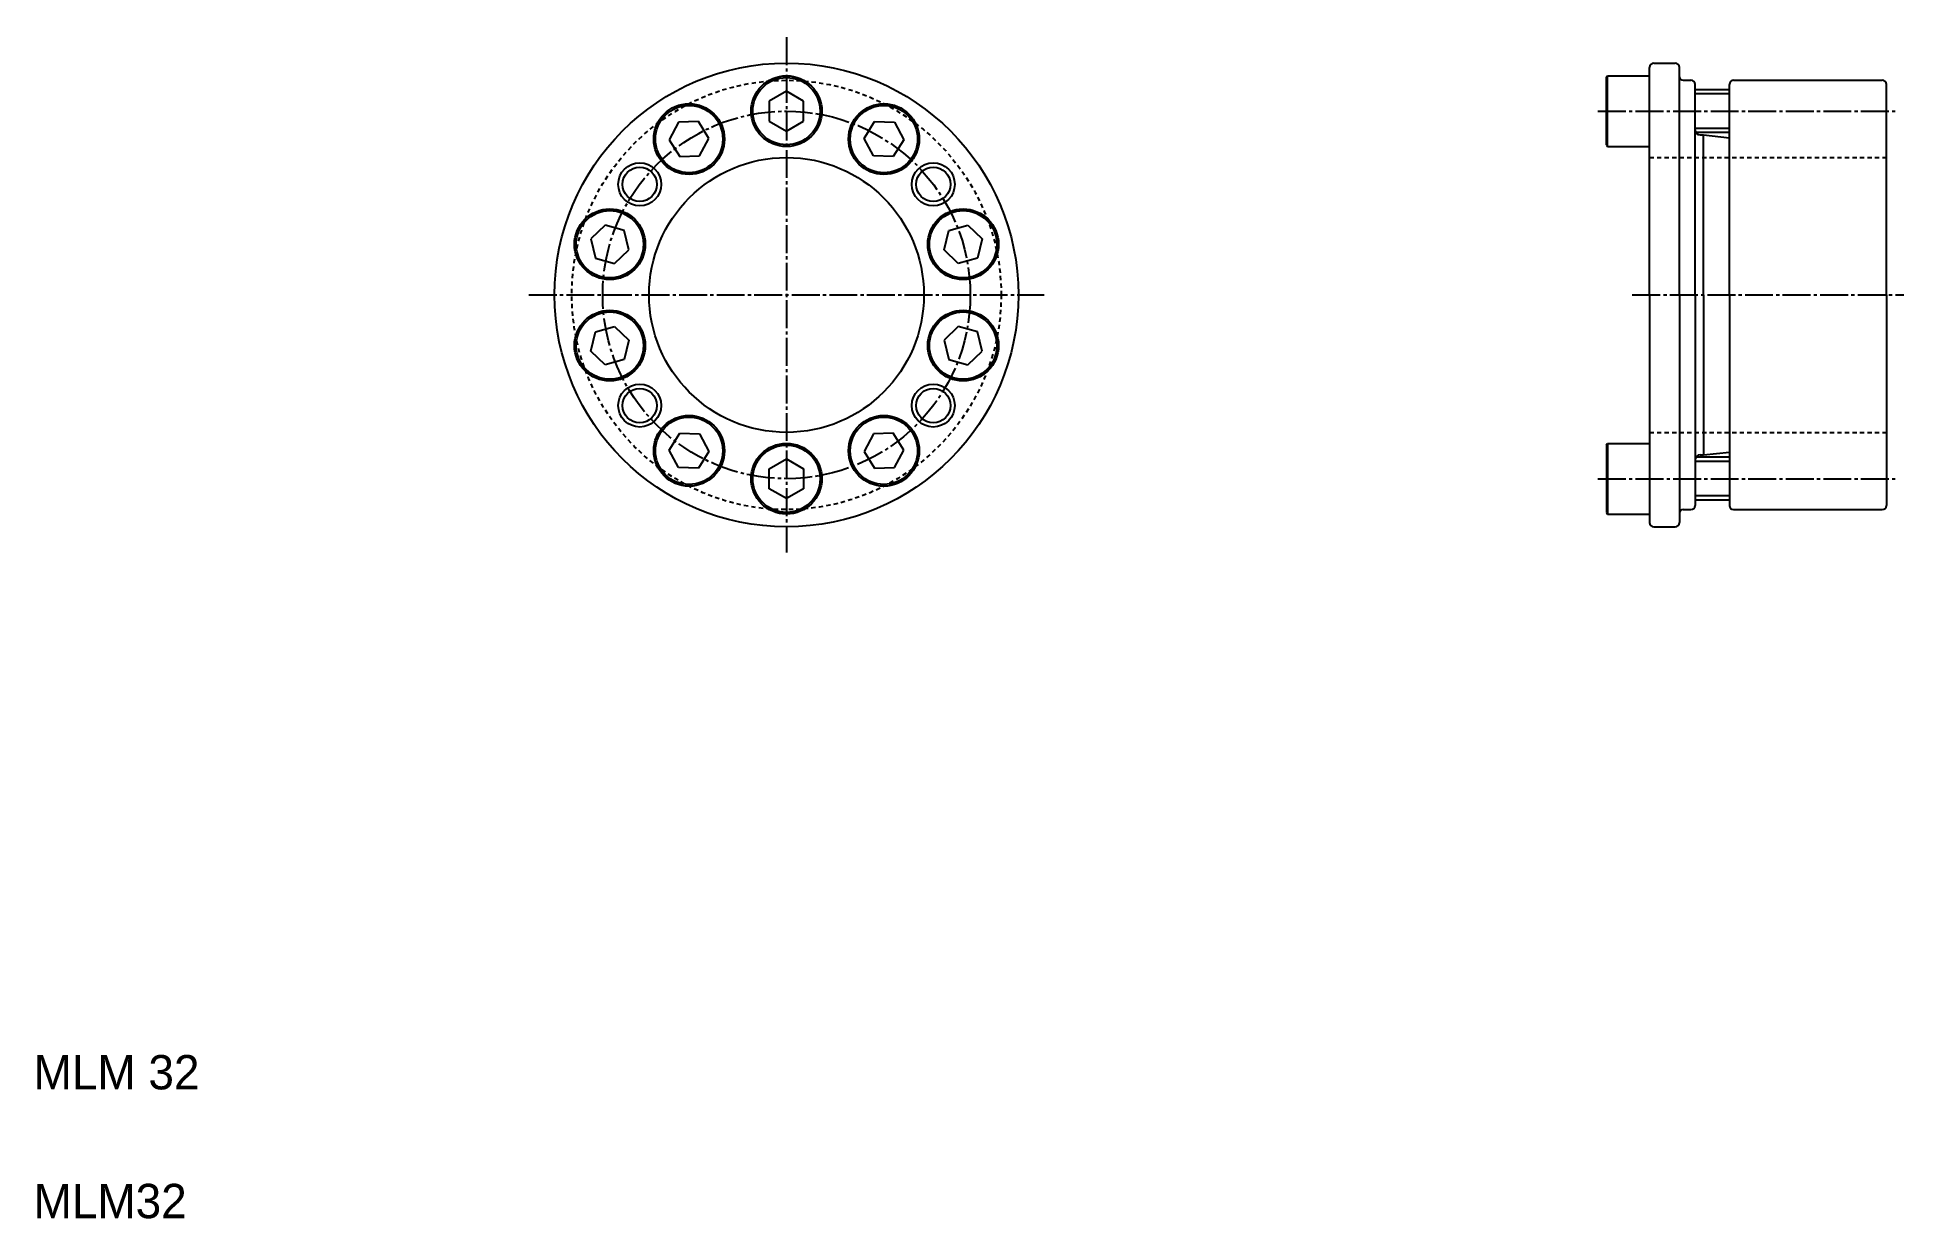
# Model space of a CAD drawing. Extents: x 10 to 228, y 10 to 148.
import ezdxf

# ---------------------------------------------------------------- set-up
doc = ezdxf.new("R2010")
doc.units = 0
doc.header["$LTSCALE"] = 0.25
doc.linetypes.add('CENTER', pattern=[17.5, 13, -1.5, 1.5, -1.5])
doc.linetypes.add('DASHED', pattern=[3.5, 2, -1.5])
doc.layers.get('0').update_dxf_attribs({"linetype": 'CONTINUOUS'})
doc.layers.add('CENTER', color=1, linetype='CENTER')

msp = doc.modelspace()

# ---------------------------------------------------------------- linework, layer by layer
for p, q in [((198.16, 117.51), (198.16, 144.01)), ((198.66, 144.51), (201.16, 144.51)), ((201.66, 117.51), (201.66, 144.01)), ((193.16, 142.83), (193.27, 143.03)), ((193.16, 134.99), (193.16, 142.83)), ((193.27, 143.03), (198.16, 143.03)), ((193.27, 134.78), (193.27, 143.03)), ((198.16, 134.78), (198.16, 143.03)), ((198.16, 136.41), (198.16, 141.41)), ((202.07, 142.51), (202.96, 142.51)), ((203.46, 117.51), (203.46, 142.01)), ((207.46, 141.41), (203.46, 141.41)), ((207.46, 117.51), (207.46, 142.01)), ((207.96, 142.51), (225.26, 142.51)), ((225.76, 117.51), (225.76, 142.01)), ((97.67, 141.22), (95.67, 140.06)), ((95.67, 140.06), (95.67, 137.75)), ((99.67, 140.06), (97.67, 141.22)), ((98.67, 140.64), (98.67, 140.64)), ((99.17, 140.35), (99.17, 140.35)), ((99.67, 137.75), (99.67, 140.06)), ((85.11, 137.62), (84.02, 135.58)), ((87.41, 137.7), (85.11, 137.62)), ((88.64, 135.74), (87.41, 137.7)), ((95.67, 137.75), (97.67, 136.6)), ((97.67, 136.6), (99.67, 137.75)), ((106.7, 135.74), (107.93, 137.7)), ((107.93, 137.7), (110.23, 137.62)), ((110.23, 137.62), (111.32, 135.58)), ((84.02, 135.58), (85.25, 133.62)), ((87.55, 133.7), (88.64, 135.74)), ((107.79, 133.7), (106.7, 135.74)), ((111.32, 135.58), (110.1, 133.62)), ((193.16, 134.99), (193.27, 134.78)), ((193.27, 134.78), (198.16, 134.78)), ((207.46, 136.41), (203.56, 136.41)), ((204.06, 136.14), (204.46, 136.14)), ((204.46, 117.51), (204.46, 136.14)), ((204.46, 136.14), (207.46, 135.81)), ((85.25, 133.62), (87.55, 133.7)), ((110.1, 133.62), (107.79, 133.7)), ((76.54, 125.65), (74.88, 124.04)), ((74.88, 124.04), (75.44, 121.8)), ((78.76, 125.01), (76.54, 125.65)), ((79.32, 122.77), (78.76, 125.01)), ((116.02, 122.77), (116.58, 125.01)), ((116.58, 125.01), (118.8, 125.65)), ((118.8, 125.65), (120.46, 124.04)), ((120.46, 124.04), (119.9, 121.8)), ((75.44, 121.8), (77.66, 121.17)), ((77.66, 121.17), (79.32, 122.77)), ((117.68, 121.17), (116.02, 122.77)), ((119.9, 121.8), (117.68, 121.17)), ((198.16, 117.51), (198.16, 91.01)), ((201.66, 117.51), (201.66, 91.01)), ((203.46, 117.51), (203.46, 93.01)), ((204.46, 117.51), (204.46, 98.88)), ((207.46, 117.51), (207.46, 93.01)), ((225.76, 117.51), (225.76, 93.01)), ((74.88, 110.97), (75.44, 113.21)), ((75.44, 113.21), (77.66, 113.85)), ((77.66, 113.85), (79.32, 112.25)), ((117.68, 113.85), (116.02, 112.25)), ((119.9, 113.21), (117.68, 113.85)), ((120.46, 110.97), (119.9, 113.21)), ((76.54, 109.37), (74.88, 110.97)), ((79.32, 112.25), (78.76, 110.01)), ((116.02, 112.25), (116.58, 110.01)), ((118.8, 109.37), (120.46, 110.97)), ((78.76, 110.01), (76.54, 109.37)), ((116.58, 110.01), (118.8, 109.37)), ((84.02, 99.44), (85.25, 101.4)), ((85.25, 101.4), (87.55, 101.32)), ((87.55, 101.32), (88.64, 99.28)), ((107.79, 101.32), (106.7, 99.28)), ((110.1, 101.4), (107.79, 101.32)), ((111.32, 99.44), (110.1, 101.4)), ((193.16, 100.03), (193.27, 100.23)), ((193.16, 100.03), (193.16, 92.19)), ((193.27, 100.23), (198.16, 100.23)), ((193.27, 100.23), (193.27, 91.98)), ((198.16, 100.23), (198.16, 91.98)), ((85.11, 97.4), (84.02, 99.44)), ((88.64, 99.28), (87.41, 97.32)), ((95.67, 97.26), (97.67, 98.42)), ((97.67, 98.42), (99.67, 97.26)), ((106.7, 99.28), (107.93, 97.32)), ((110.23, 97.4), (111.32, 99.44)), ((198.16, 98.61), (198.16, 93.61)), ((207.46, 98.61), (203.56, 98.61)), ((204.06, 98.88), (204.46, 98.88)), ((204.46, 98.88), (207.46, 99.21)), ((87.41, 97.32), (85.11, 97.4)), ((95.67, 94.95), (95.67, 97.26)), ((99.67, 97.26), (99.67, 94.95)), ((107.93, 97.32), (110.23, 97.4)), ((97.67, 93.8), (95.67, 94.95)), ((99.67, 94.95), (97.67, 93.8)), ((207.46, 93.61), (203.46, 93.61)), ((193.16, 92.19), (193.27, 91.98)), ((193.27, 91.98), (198.16, 91.98)), ((202.07, 92.51), (202.96, 92.51)), ((207.96, 92.51), (225.26, 92.51)), ((198.66, 90.51), (201.16, 90.51))]:
    msp.add_line(p, q)
at = {"color": 3}
for p, q in [((207.46, 140.91), (203.46, 140.91)), ((207.46, 136.91), (203.46, 136.91)), ((207.46, 98.11), (203.46, 98.11)), ((207.46, 94.11), (203.46, 94.11))]:
    msp.add_line(p, q, dxfattribs=at)
at = {"color": 3, "linetype": 'DASHED'}
for p, q in [((198.16, 133.51), (225.76, 133.51)), ((198.16, 101.51), (225.76, 101.51))]:
    msp.add_line(p, q, dxfattribs=at)
for centre, radius in [((97.67, 117.51), 27), ((97.67, 138.91), 4.12), ((97.67, 138.91), 3.92), ((86.33, 135.66), 4.12), ((86.33, 135.66), 3.92), ((109.01, 135.66), 4.12), ((109.01, 135.66), 3.92), ((97.67, 117.51), 16), ((80.58, 130.39), 2), ((114.76, 130.39), 2), ((77.1, 123.41), 4.12), ((77.1, 123.41), 3.92), ((118.24, 123.41), 4.12), ((118.24, 123.41), 3.92), ((77.1, 111.61), 4.12), ((77.1, 111.61), 3.92), ((118.24, 111.61), 4.12), ((118.24, 111.61), 3.92), ((80.58, 104.63), 2), ((114.76, 104.63), 2), ((86.33, 99.36), 4.12), ((86.33, 99.36), 3.92), ((109.01, 99.36), 4.12), ((109.01, 99.36), 3.92), ((97.67, 96.11), 4.12), ((97.67, 96.11), 3.92)]:
    msp.add_circle(centre, radius)
msp.add_circle((97.67, 117.51), 25, dxfattribs=at)
at = {"color": 3}
for centre in [(80.58, 130.39), (114.76, 130.39), (80.58, 104.63), (114.76, 104.63)]:
    msp.add_circle(centre, 2.5, dxfattribs=at)
for centre, radius, start, end in [((198.66, 144.01), 0.5, 90, 180), ((201.16, 144.01), 0.5, 0, 90), ((202.07, 142.92), 0.41, 180, 270), ((202.96, 142.01), 0.5, 0, 90), ((207.96, 142.01), 0.5, 90, 180), ((225.26, 142.01), 0.5, 0, 90), ((204.06, 136.74), 0.6, 180, 270), ((204.06, 98.28), 0.6, 90, 180), ((202.07, 92.1), 0.41, 90, 180), ((202.96, 93.01), 0.5, 270, 0), ((207.96, 93.01), 0.5, 180, 270), ((225.26, 93.01), 0.5, 270, 0), ((198.66, 91.01), 0.5, 180, 270), ((201.16, 91.01), 0.5, 270, 0)]:
    msp.add_arc(centre, radius, start, end)
at = {"layer": 'CENTER', "color": 1, "linetype": 'CENTER'}
for p, q in [((97.67, 147.51), (97.67, 87.51)), ((192.16, 138.91), (226.76, 138.91)), ((67.67, 117.51), (127.67, 117.51)), ((196.16, 117.51), (227.76, 117.51)), ((192.16, 96.11), (226.76, 96.11))]:
    msp.add_line(p, q, dxfattribs=at)
msp.add_circle((97.67, 117.51), 21.4, dxfattribs=at)

# ---------------------------------------------------------------- texts
for s, p in [('MLM 32', (10, 25)), ('MLM32', (10, 10))]:
    msp.add_text(s, height=4).set_placement(p)

doc.saveas('drawing.dxf')
